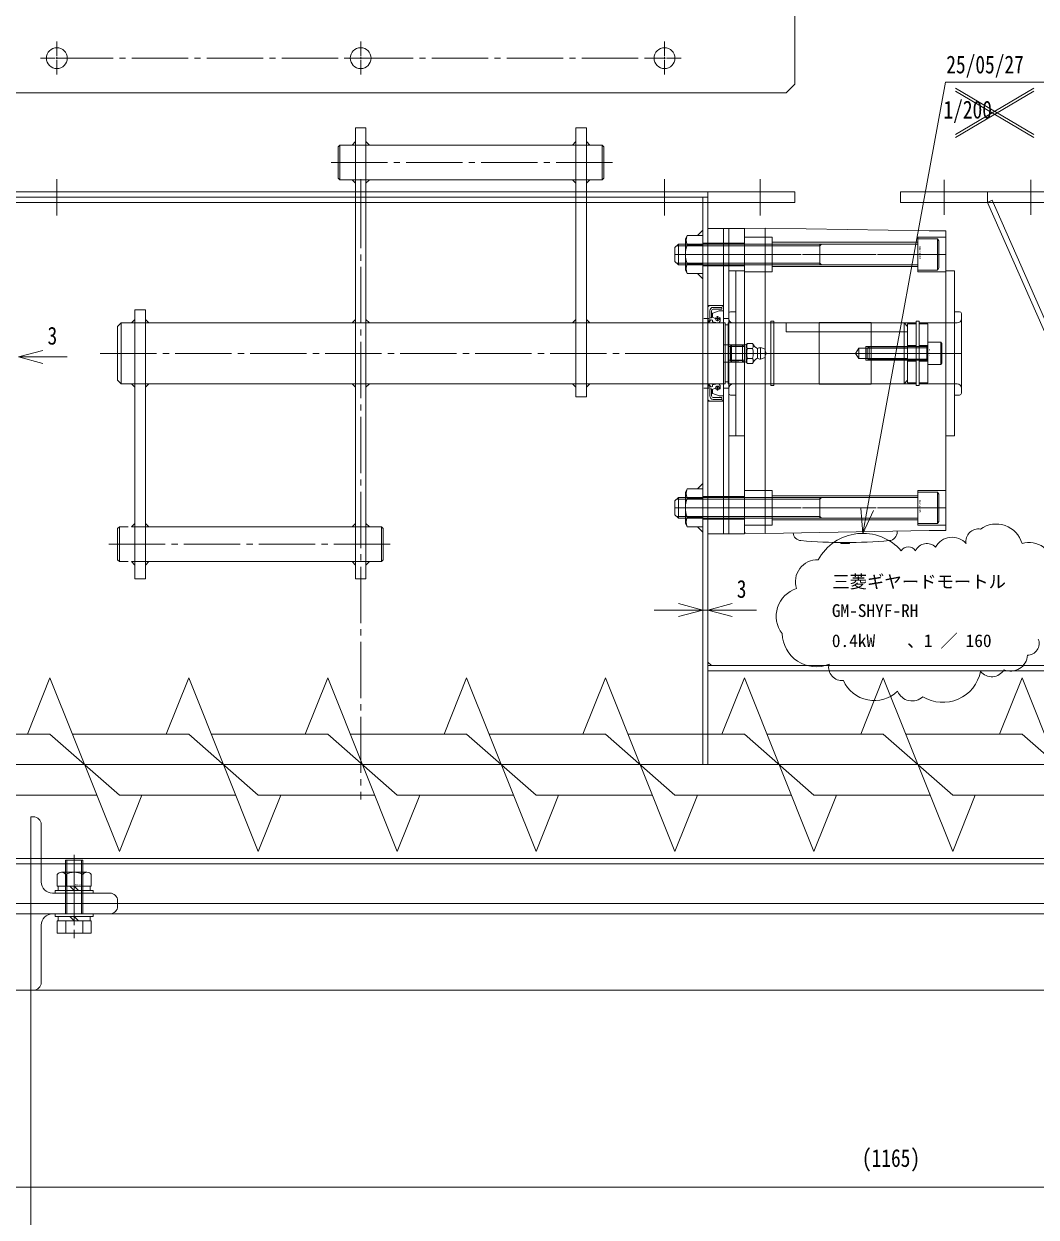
# Model space of a CAD drawing. Units: millimetres at full size. Extents: x -19442 to 19442, y -5866 to 5866.
# Drawn here: x 5936 to 6519, y 4579 to 5267 of the extents above; entities that cross this region are included whole.
import ezdxf
from ezdxf.enums import TextEntityAlignment as Align

# ---------------------------------------------------------------- set-up
doc = ezdxf.new("R2010")
doc.units = ezdxf.units.MM
doc.header["$LTSCALE"] = 3.6
doc.linetypes.add('CHAIN2', pattern=[12, 9, -1, 1, -1])
for name, color, linetype, lineweight in [('0-3_04_HIDDEN', 7, 'Continuous', 9), ('0-4_05_CENTER', 2, 'CHAIN2', 9), ('0-5_08_DIM', 3, 'Continuous', 9), ('0-6_0', 2, 'Continuous', 9), ('0-7_10_DRAFT', 1, 'Continuous', 9), ('0-8_03_かくれ線', 5, 'Continuous', 9), ('0-9_04_中心線', 4, 'CHAIN2', 9), ('1-0_07_寸法線', 3, 'Continuous', 9)]:
    doc.layers.add(name, color=color, linetype=linetype, lineweight=lineweight)
doc.layers.add('0-A_07_TEXT', color=2, linetype='Continuous')
doc.styles.add('ＭＳ ゴシック', font='')
doc.styles.add('ＭＳ Ｐゴシック', font='')
doc.styles.get('ＭＳ ゴシック').set_extended_font_data('MS Gothic')
doc.styles.get('ＭＳ Ｐゴシック').set_extended_font_data('MS PGothic')

# ---------------------------------------------------------------- blocks, each defined once
blk = doc.blocks.new('A$C1A3C2C0C_1_1_1')
at = {"layer": '0-6_0', "color": 134, "linetype": 'CHAIN2'}
blk.add_line((0, -34), (0, 14), dxfattribs=at)
at = {"layer": '0-6_0', "color": 134}
for p, q in [((-9.815, 11), (9.815, 11)), ((-9.815, 4), (-9.815, 11)), ((-4.908, 4), (-4.908, 11)), ((4.907, 4), (4.907, 11)), ((9.815, 4), (9.815, 11)), ((-11, 1.5), (11, 1.5)), ((-11, 1.5), (-11, 0)), ((-11, 0), (11, 0)), ((9.815, 4), (-9.815, 4)), ((-9.25, 4), (-9.25, 1.5)), ((-5, -31), (-5, 0)), ((-4.188, -31), (-4.188, 0)), ((0, 1.5), (-2.5, 4)), ((0, 4), (2.5, 1.5)), ((4.188, -31), (4.188, 0)), ((5, -31), (5, 0)), ((9.25, 1.5), (9.25, 4)), ((11, 0), (11, 1.5)), ((-5, -31), (5, -31))]:
    blk.add_line(p, q, dxfattribs=at)
at = {"layer": '0-7_10_DRAFT', "style": 'ＭＳ ゴシック', "width": 1.8}
blk.add_text('BT-M10x35L,SW,PW', height=0.2199, dxfattribs=at).set_placement((5.1, 10.658), align=Align.BOTTOM_LEFT)
blk = doc.blocks.new('M10Nza_1_1_1')
at = {"layer": '0-6_0', "color": 134}
for p, q in [((-9.8, 4), (-9.8, 10.687)), ((-7.35, 12), (7.35, 12)), ((-4.9, 4), (-4.9, 10.687)), ((4.9, 10.687), (4.9, 4)), ((9.8, 10.687), (9.8, 4)), ((-9.8, 4), (9.8, 4)), ((-9.2, 1.5), (-9.2, 4)), ((0, 1.5), (-2.5, 4)), ((0, 4), (2.5, 1.5)), ((9.2, 4), (9.2, 1.5))]:
    blk.add_line(p, q, dxfattribs=at)
at = {"layer": '0-6_0', "color": 134, "linetype": 'CHAIN2'}
blk.add_line((0, 12), (0, 0), dxfattribs=at)
at = {"layer": '0-6_0', "color": 134}
blk.add_lwpolyline([(-11, 1.5), (11, 1.5), (11, 0), (-11, 0)], close=True, dxfattribs=at)
for centre, radius, start, end in [((-7.35, 9.058), 2.942, 33.626, 146.374), ((0, 2.2), 9.8, 60, 120), ((7.35, 9.058), 2.942, 33.626, 146.374)]:
    blk.add_arc(centre, radius, start, end, dxfattribs=at)
at = {"layer": '0-7_10_DRAFT', "style": 'ＭＳ ゴシック', "width": 1.8}
blk.add_text('M10', height=0.9164, dxfattribs=at).set_placement((0.256, 4.117), align=Align.BOTTOM_LEFT)
blk = doc.blocks.new('KK015066_54_5_1')
at = {"layer": '0-6_0', "color": 134}
for p, q in [((1.5, 50), (0, 50)), ((0, 0), (0, 50)), ((6, 12.5), (6, 45.5)), ((0, 0), (50, 0)), ((45.5, 6), (12.5, 6)), ((50, 1.5), (50, 0))]:
    blk.add_line(p, q, dxfattribs=at)
for centre, radius, start, end in [((1.5, 45.5), 4.5, 0, 90), ((12.5, 12.5), 6.5, 180, 270), ((45.5, 1.5), 4.5, 0, 90)]:
    blk.add_arc(centre, radius, start, end, dxfattribs=at)
blk = doc.blocks.new('A$C524B3920_1')
at = {"layer": '0-4_05_CENTER'}
blk.add_line((-600, -12.404), (-600, 6.43), dxfattribs=at)
at = {"layer": '0-6_0', "color": 134}
for p, q in [((-675, -6), (325, -6)), ((-625, -240), (-625, -50))]:
    blk.add_line(p, q, dxfattribs=at)
blk.add_lwpolyline([(-675, 0), (325, 0), (325, -45), (320, -50), (-670, -50), (-675, -45)], close=True, dxfattribs=at)
at = {"layer": '0-3_04_HIDDEN', "rotation": 270}
blk.add_blockref('KK015066_54_5_1', (-625, 0), dxfattribs=at)
blk = doc.blocks.new('A$C741D14CE_1')
at = {"layer": '0-6_0', "rotation": 180}
blk.add_blockref('A$C1A3C2C0C_1_1_1', (-600, -6), dxfattribs=at)
at = {"layer": '0-6_0'}
for name, p in [('M10Nza_1_1_1', (-600, 6)), ('A$C524B3920_1', (0, 0))]:
    blk.add_blockref(name, p, dxfattribs=at)
blk = doc.blocks.new('A$C5B70685D_1')
at = {"layer": '0-6_0', "color": 134}
for p, q in [((1.5, 50), (0, 50)), ((0, 0), (0, 50)), ((6, 12.5), (6, 45.5)), ((0, 0), (50, 0)), ((45.5, 6), (12.5, 6)), ((50, 1.5), (50, 0))]:
    blk.add_line(p, q, dxfattribs=at)
for centre, radius, start, end in [((1.5, 45.5), 4.5, 0, 90), ((12.5, 12.5), 6.5, 180, 270), ((45.5, 1.5), 4.5, 0, 90)]:
    blk.add_arc(centre, radius, start, end, dxfattribs=at)
blk = doc.blocks.new('GM-SHYF-RH 0.4kW、1／160、＊＊V、60Hzc_1')
at = {"layer": '0-6_0'}
for p, q in [((0, -15.771), (0, 72.01)), ((12, 72.22), (106.5, 70.57)), ((106.5, 70.57), (116, 70.57)), ((116, 70.57), (116, -15.771)), ((121, 47.5), (116, 47.5)), ((121, 47.5), (121, -47.5)), ((124, 24), (121, 24)), ((125, -23), (125, 23)), ((12, -15.771), (12, -103.763)), ((116, -15.771), (116, -102.113)), ((124, -24), (121, -24)), ((121, -47.5), (116, -47.5)), ((12, -103.762), (106.5, -102.113)), ((88, -102.939), (88, -102.436)), ((106.5, -102.113), (116, -102.113)), ((0.5, -103.562), (12, -103.763)), ((55.5, -109.5), (55.5, -108.989)), ((55.5, -109.5), (60.5, -109.5)), ((60.5, -109.5), (60.5, -108.989))]:
    blk.add_line(p, q, dxfattribs=at)
for points in [[(0, 72.01), (12, 72.22), (12, -15.771)], [(0, -15.771), (0, -103.053), (0.5, -103.562)]]:
    blk.add_lwpolyline(points, dxfattribs=at)
for centre, radius, start, end in [((124, 23), 1, 0, 90), ((124, -23), 1, 270, 0), ((83, -102.939), 5, 274.86141, 0), ((33, -102.939), 5, 186.2447, 265.13859), ((58, 191), 300, 265.13859, 270), ((58, 191), 300, 270, 274.86141)]:
    blk.add_arc(centre, radius, start, end, dxfattribs=at)
at = {"layer": '0-8_03_かくれ線'}
for p, q in [((16, 64), (100, 64)), ((16, 50), (100, 50)), ((-5, -47.5), (-5, 47.5)), ((-5, 47.5), (0, 47.5)), ((-9, -23), (-9, 23)), ((-8, 24), (-5, 24)), ((15.25, 17.5), (-6.5, 17.5)), ((17, 18.5), (15.25, 18.5)), ((15.25, 18.5), (15.25, -18.5)), ((17, 18.5), (17, -18.5)), ((17, 17.5), (43, 17.5)), ((43, 17.7), (73, 17.7)), ((73, 17.7), (73, -17.7)), ((73, 17.5), (99, 17.5)), ((99, 18.5), (100.75, 18.5)), ((99, 18.5), (99, -18.5)), ((100.75, 18.5), (100.75, -18.5)), ((100.75, 17.5), (122.5, 17.5)), ((15.25, -17.5), (-6.5, -17.5)), ((17, -18.5), (15.25, -18.5)), ((17, -17.5), (43, -17.5)), ((73, -17.5), (99, -17.5)), ((99, -18.5), (100.75, -18.5)), ((100.75, -17.5), (122.5, -17.5)), ((-8, -24), (-5, -24)), ((-5, -47.5), (0, -47.5)), ((16, -82), (100, -82)), ((16, -96), (100, -96))]:
    blk.add_line(p, q, dxfattribs=at)
for points in [[(0, 67), (16, 67), (16, 47), (0, 47)], [(116, 67), (100, 67), (100, 47), (116, 47)], [(43, 17.7), (43, -17.7), (73, -17.7)], [(0, -79), (16, -79), (16, -99), (0, -99)], [(116, -79), (100, -79), (100, -99), (116, -99)]]:
    blk.add_lwpolyline(points, dxfattribs=at)
for centre, radius, start, end in [((-8, 23), 1, 90, 180), ((-6.5, 20), 2.5, 180, 270), ((122.5, 20), 2.5, 270, 0), ((-6.5, -20), 2.5, 90, 180), ((122.5, -20), 2.5, 0, 90), ((-8, -23), 1, 180, 270)]:
    blk.add_arc(centre, radius, start, end, dxfattribs=at)
at = {"layer": '0-9_04_中心線'}
for p, q in [((-2.543, 57), (118.757, 57)), ((125, 0), (-9, 0)), ((-2.543, -89), (118.757, -89))]:
    blk.add_line(p, q, dxfattribs=at)
blk = doc.blocks.new('U1006')
at = {"layer": '0-9_04_中心線'}
for p, q in [((0, 1.2), (0, 9.5)), ((-9.5, 0), (-1.2, 0)), ((1.2, 0), (9.5, 0)), ((0, -9.5), (0, -1.2))]:
    blk.add_line(p, q, dxfattribs=at)
at = {"layer": '0-9_04_中心線', "linetype": 'Continuous'}
for p, q in [((-0.6, 0), (0.6, 0)), ((0, -0.6), (0, 0.6))]:
    blk.add_line(p, q, dxfattribs=at)
blk = doc.blocks.new('U1007')
at = {"layer": '0-9_04_中心線'}
for p, q in [((0, 1.2), (0, 9.5)), ((-9.5, 0), (-1.2, 0)), ((1.2, 0), (9.5, 0)), ((0, -9.5), (0, -1.2))]:
    blk.add_line(p, q, dxfattribs=at)
at = {"layer": '0-9_04_中心線', "linetype": 'Continuous'}
for p, q in [((-0.6, 0), (0.6, 0)), ((0, -0.6), (0, 0.6))]:
    blk.add_line(p, q, dxfattribs=at)
blk = doc.blocks.new('U1008')
at = {"layer": '0-9_04_中心線'}
for p, q in [((0, 1.2), (0, 9.5)), ((-9.5, 0), (-1.2, 0)), ((1.2, 0), (9.5, 0)), ((0, -9.5), (0, -1.2))]:
    blk.add_line(p, q, dxfattribs=at)
at = {"layer": '0-9_04_中心線', "linetype": 'Continuous'}
for p, q in [((-0.6, 0), (0.6, 0)), ((0, -0.6), (0, 0.6))]:
    blk.add_line(p, q, dxfattribs=at)
blk = doc.blocks.new('_Open30')
at = {"layer": '0-5_08_DIM', "color": 4}
blk.add_line((0, 0), (-1, 0), dxfattribs=at)
blk.add_lwpolyline([(-1, 0.26795), (0, 0), (-1, -0.26795)], dxfattribs=at)

msp = doc.modelspace()

# ---------------------------------------------------------------- linework, layer by layer
at = {"layer": '0-6_0', "color": 134}
for p, q in [((6472.279, 5229.998), (6517.53, 5203.158)), ((6517.53, 5229.998), (6472.279, 5203.158)), ((6472.279, 5228.243), (6517.53, 5201.403)), ((6517.53, 5228.243), (6472.279, 5201.403)), ((6329.74, 4840.1), (6329.74, 5164.1)), ((6633.592, 4840.096), (6490.742, 5164.096)), ((6352.484, 5082.872), (6351.732, 5082.12)), ((6351.732, 5082.098), (6351.732, 5072.098)), ((6355.484, 5082.872), (6352.484, 5082.872)), ((6351.732, 5079.598), (6351.732, 5079.598)), ((6351.732, 5077.098), (6351.732, 5077.098)), ((6355.484, 5079.985), (6352.484, 5079.985)), ((6358.232, 5079.898), (6358.232, 5074.298)), ((6360.032, 5080.398), (6360.032, 5073.798)), ((6362.732, 5079.498), (6360.032, 5080.398)), ((6362.732, 5074.698), (6360.032, 5073.798)), ((6362.732, 5079.498), (6362.732, 5074.698)), ((6351.732, 5072.077), (6352.484, 5071.325)), ((6355.484, 5074.212), (6352.484, 5074.212)), ((6355.484, 5071.325), (6352.484, 5071.325)), ((6329.74, 4897.25), (7020.74, 4897.25)), ((5929.74, 4840.1), (6329.74, 4840.1)), ((5873.74, 4782.95), (5939.74, 4782.95)), ((5945.74, 4782.95), (6883.74, 4782.95))]:
    msp.add_line(p, q, dxfattribs=at)
for points in [[(5884.74, 5227.212), (6374.74, 5227.212), (6379.74, 5232.212), (6379.74, 5722.212), (6374.74, 5727.212), (5884.74, 5727.212), (5879.74, 5722.212), (5879.74, 5232.212)], [(5879.74, 5164.1), (6379.74, 5164.1), (6379.74, 5170.1), (5879.74, 5170.1)], [(6440.742, 5164.1), (6940.742, 5164.1), (6940.742, 5170.1), (6440.742, 5170.1)], [(6338.74, 4973.1), (6338.74, 5149.1), (6329.74, 5149.1), (6329.74, 4973.1)], [(6341.74, 4973.1), (6341.74, 5149.1), (6338.74, 5149.1), (6338.74, 4973.1)], [(6350.74, 4973.098), (6350.74, 5149.098), (6341.74, 5149.098), (6341.74, 4973.098)]]:
    msp.add_lwpolyline(points, close=True, dxfattribs=at)
msp.add_lwpolyline([(5929.74, 4897.25), (5929.74, 4840.1), (6329.74, 4840.1), (6329.74, 4897.25)], dxfattribs=at)
at = {"layer": '0-6_0', "color": 3}
msp.add_lwpolyline([(6329.74, 4897.25), (6331.74, 4897.25), (6329.74, 4899.25)], close=True, dxfattribs=at)
at = {"layer": '0-6_0', "color": 134}
for centre in [(5954.74, 5247.212), (6129.74, 5247.212), (6304.74, 5247.212)]:
    msp.add_circle(centre, 6, dxfattribs=at)
for centre, radius, start, end in [((6355.285, 5081.429), 3.151, 152.73922, 207.26079), ((6352.683, 5081.429), 3.151, 332.73921, 27.2608), ((6361.006, 5085.218), 6, 203.02194, 242.45741), ((6364.214, 5077.098), 12.08, 166.174, 193.82599), ((6343.754, 5077.098), 12.08, 346.174, 13.82601), ((6360.032, 5076.908), 3.49, 90.00001, 121.04823), ((6361.557, 5077.098), 1.575, 318.24779, 41.7522), ((6355.285, 5072.768), 3.151, 152.73922, 207.26079), ((6361.006, 5068.978), 6, 117.5426, 156.97805), ((6352.683, 5072.768), 3.151, 332.73921, 27.2608), ((6360.032, 5077.288), 3.49, 238.95177, 270)]:
    msp.add_arc(centre, radius, start, end, dxfattribs=at)
at = {"layer": '0-6_0', "color": 7}
for centre, radius, start, end in [((6495.824, 4963.318), 15.445, 15.83203, 125.83203), ((6418.975, 4944.045), 29.35, 41.19961, 151.19961), ((6485.534, 4968.775), 7.174, 79.98227, 189.98227), ((6445.215, 4960.467), 5.074, 35, 145), ((6455.814, 4960.414), 7.092, 45.29854, 155.29854), ((6470.363, 4960.308), 10.857, 41.70567, 151.70567), ((6514.79, 4954.596), 13.572, 357.61189, 107.61189), ((6392.838, 4945.511), 12.681, 88.11295, 198.11295), ((6385.719, 4925.676), 16.64, 107.24499, 217.24499), ((6392.162, 4916.237), 19.701, 181.83785, 291.83785), ((6513.646, 4909.999), 6.858, 271.29343, 21.29343), ((6504.138, 4903.718), 9.681, 246.59154, 356.59154), ((6406.92, 4896.187), 7.635, 166.6512, 276.6512), ((6465.065, 4898.168), 22.153, 238.61628, 348.61628), ((6493.173, 4899.045), 8.27, 219.39601, 329.39601), ((6425.574, 4896.402), 19.406, 203.69693, 313.69693), ((6447.345, 4885.907), 9.082, 202.91255, 312.91255)]:
    msp.add_arc(centre, radius, start, end, dxfattribs=at)
at = {"layer": '0-8_03_かくれ線'}
for p, q in [((6132.739, 5197.1), (6126.739, 5197.1)), ((6253.74, 5197.1), (6132.739, 5197.099)), ((6259.74, 5197.1), (6253.74, 5197.1)), ((6132.739, 5177.1), (6126.739, 5177.1)), ((6253.74, 5177.1), (6132.739, 5177.099)), ((6259.74, 5177.1), (6253.74, 5177.1)), ((6329.74, 5167.1), (5929.74, 5167.1)), ((6326.74, 4840.1), (6326.74, 5167.1)), ((6329.74, 5170.1), (6329.74, 5164.1)), ((6329.74, 5167.1), (6329.74, 5164.1)), ((6490.742, 5170.1), (6490.742, 5164.1)), ((6317.877, 5145.069), (6316.74, 5143.1)), ((6326.74, 5145.069), (6317.877, 5145.069)), ((6326.74, 5145.069), (6326.74, 5123.13)), ((6312.74, 5140.1), (6310.74, 5138.1)), ((6310.74, 5130.1), (6310.74, 5138.1)), ((6316.74, 5139.1), (6311.74, 5139.1)), ((6312.74, 5128.1), (6312.74, 5140.1)), ((6316.74, 5140.1), (6312.74, 5140.1)), ((6316.74, 5143.1), (6316.74, 5125.1)), ((6450.74, 5140.1), (6316.74, 5140.1)), ((6394.158, 5139.1), (6316.74, 5139.1)), ((6326.74, 5139.584), (6317.877, 5139.584)), ((6326.74, 5140.6), (6329.74, 5140.6)), ((6329.74, 5140.6), (6338.74, 5140.6)), ((6338.74, 5140.6), (6341.74, 5140.6)), ((6341.74, 5140.598), (6350.74, 5140.598)), ((6394.158, 5128.1), (6394.158, 5140.1)), ((6394.158, 5139.1), (6395.158, 5140.1)), ((6450.74, 5125.1), (6450.74, 5143.1)), ((6450.74, 5143.1), (6462.04, 5143.1)), ((6462.04, 5143.1), (6462.74, 5141.887)), ((6462.04, 5125.1), (6462.04, 5143.1)), ((6462.74, 5126.312), (6462.74, 5141.887)), ((6312.74, 5128.1), (6310.74, 5130.1)), ((6316.74, 5129.1), (6311.74, 5129.1)), ((6316.74, 5128.1), (6312.74, 5128.1)), ((6394.158, 5129.1), (6316.74, 5129.1)), ((6450.74, 5128.1), (6316.74, 5128.1)), ((6317.877, 5123.13), (6316.74, 5125.1)), ((6326.74, 5128.615), (6317.877, 5128.615)), ((6326.74, 5123.13), (6317.877, 5123.13)), ((6326.74, 5127.6), (6329.74, 5127.6)), ((6329.74, 5127.6), (6338.74, 5127.6)), ((6338.74, 5127.6), (6341.74, 5127.6)), ((6341.74, 5127.598), (6350.74, 5127.598)), ((6341.74, 5124.598), (6350.74, 5124.598)), ((6394.158, 5129.1), (6395.158, 5128.1)), ((6450.74, 5125.1), (6462.04, 5125.1)), ((6462.04, 5125.1), (6462.74, 5126.312)), ((6329.74, 5104.601), (6338.74, 5104.601)), ((6329.74, 5104.038), (6329.74, 5097.2)), ((6330.718, 5104.589), (6329.795, 5104.127)), ((6330.718, 5104.589), (6329.795, 5104.127)), ((6337.708, 5104.6), (6330.763, 5104.6)), ((6337.708, 5104.6), (6330.763, 5104.6)), ((6337.79, 5102.6), (6332.846, 5102.6)), ((6327.44, 5097.1), (6329.74, 5097.1)), ((6329.84, 5097.1), (6330.292, 5097.1)), ((6331.507, 5096.516), (6332.198, 5096.235)), ((6332.412, 5097.843), (6332.412, 5100.195)), ((6334.14, 5097.1), (6332.476, 5097.75)), ((6332.479, 5100.289), (6336.224, 5101.594)), ((6336.64, 5097.619), (6336.209, 5097.619)), ((6336.256, 5101.6), (6338.64, 5101.6)), ((6336.74, 5095.644), (6336.74, 5097.519)), ((6338.74, 5097.101), (6341.74, 5097.101)), ((5991.74, 5094.6), (5991.74, 5059.6)), ((6005.74, 5094.6), (5999.74, 5094.6)), ((5999.74, 5094.6), (6005.74, 5094.6)), ((6126.739, 5094.599), (6005.74, 5094.6)), ((6126.738, 5094.6), (6132.738, 5094.6)), ((6253.74, 5094.6), (6132.739, 5094.6)), ((6253.74, 5094.6), (6259.74, 5094.6)), ((6259.74, 5094.6), (6253.74, 5094.6)), ((6339.738, 5094.6), (6259.74, 5094.6)), ((6338.74, 5094.6), (6329.74, 5094.6)), ((6339.738, 5094.6), (6339.738, 5059.6)), ((6341.488, 5093.6), (6339.738, 5093.6)), ((6341.488, 5094.6), (6341.488, 5059.6)), ((6374.738, 5089.6), (6374.738, 5094.6)), ((6374.738, 5089.6), (6444.738, 5089.6)), ((6442.738, 5059.6), (6442.738, 5094.6)), ((6338.74, 5082.1), (6341.74, 5082.1)), ((6341.74, 5082.098), (6350.74, 5082.098)), ((6343.232, 5081.854), (6342.732, 5081.322)), ((6349.732, 5081.476), (6342.732, 5081.257)), ((6342.732, 5081.322), (6342.732, 5072.859)), ((6351.732, 5082.12), (6343.232, 5081.854)), ((6343.232, 5081.854), (6343.232, 5072.359)), ((6349.732, 5081.476), (6350.332, 5082.076)), ((6349.732, 5072.198), (6349.732, 5081.998)), ((6444.738, 5081.6), (6449.738, 5081.6)), ((6451.49, 5081.6), (6456.49, 5081.6)), ((6456.49, 5070.6), (6456.49, 5083.6)), ((6456.49, 5083.6), (6463.99, 5083.6)), ((6463.99, 5070.6), (6463.99, 5083.6)), ((6463.99, 5083.6), (6464.49, 5082.734)), ((6464.49, 5071.466), (6464.49, 5082.734)), ((6341.74, 5081.098), (6350.74, 5081.098)), ((6414.736, 5077.1), (6416.738, 5080.1)), ((6416.738, 5074.1), (6414.736, 5077.1)), ((6416.738, 5080.1), (6444.738, 5080.1)), ((6420.738, 5081.1), (6444.738, 5081.1)), ((6420.738, 5081.1), (6420.738, 5073.1)), ((6421.49, 5074.3), (6421.49, 5079.9)), ((6455.74, 5080.35), (6421.94, 5080.35)), ((6422.69, 5073.1), (6422.69, 5081.1)), ((6455.74, 5073.1), (6455.74, 5081.1)), ((6455.74, 5080.35), (6456.49, 5081.1)), ((6338.74, 5072.1), (6341.74, 5072.1)), ((6341.74, 5073.098), (6350.74, 5073.098)), ((6341.74, 5072.098), (6350.74, 5072.098)), ((6342.732, 5072.94), (6349.732, 5072.721)), ((6342.732, 5072.859), (6343.248, 5072.342)), ((6343.248, 5072.342), (6351.732, 5072.077)), ((6349.732, 5072.721), (6350.332, 5072.121)), ((6420.738, 5073.1), (6444.738, 5073.1)), ((6455.74, 5073.85), (6421.94, 5073.85)), ((6444.738, 5072.6), (6449.738, 5072.6)), ((6451.49, 5072.6), (6456.49, 5072.6)), ((6455.74, 5073.85), (6456.49, 5073.1)), ((6456.49, 5070.6), (6463.99, 5070.6)), ((6463.99, 5070.6), (6464.49, 5071.466)), ((6005.74, 5059.6), (5999.74, 5059.6)), ((6005.74, 5059.6), (6126.739, 5059.599)), ((6126.738, 5059.6), (6132.738, 5059.6)), ((6132.739, 5059.6), (6253.74, 5059.6)), ((6253.74, 5059.6), (6259.74, 5059.6)), ((6259.74, 5059.6), (6253.74, 5059.6)), ((6259.74, 5059.6), (6339.738, 5059.6)), ((6327.44, 5057.1), (6329.74, 5057.1)), ((6338.74, 5059.6), (6329.74, 5059.6)), ((6329.74, 5050.161), (6329.74, 5057)), ((6329.84, 5057.1), (6330.292, 5057.1)), ((6331.507, 5057.684), (6332.198, 5057.965)), ((6332.412, 5056.357), (6332.412, 5054.005)), ((6334.14, 5057.1), (6332.476, 5056.45)), ((6332.479, 5053.91), (6336.224, 5052.605)), ((6336.64, 5056.58), (6336.209, 5056.58)), ((6336.74, 5058.555), (6336.74, 5056.68)), ((6338.74, 5057.101), (6341.74, 5057.101)), ((6341.488, 5060.6), (6339.738, 5060.6)), ((6329.74, 5049.601), (6338.74, 5049.601)), ((6330.718, 5049.61), (6329.795, 5050.072)), ((6330.718, 5049.61), (6329.795, 5050.072)), ((6337.708, 5049.6), (6330.763, 5049.6)), ((6337.708, 5049.6), (6330.763, 5049.6)), ((6337.79, 5051.6), (6332.846, 5051.6)), ((6336.256, 5052.6), (6338.64, 5052.6)), ((6341.74, 5029.598), (6350.74, 5029.598)), ((6317.877, 4999.069), (6316.74, 4997.1)), ((6326.74, 4999.069), (6317.877, 4999.069)), ((6326.74, 4999.069), (6326.74, 4977.13)), ((6312.74, 4994.1), (6310.74, 4992.1)), ((6310.74, 4984.1), (6310.74, 4992.1)), ((6316.74, 4993.1), (6311.74, 4993.1)), ((6312.74, 4982.1), (6312.74, 4994.1)), ((6316.74, 4994.1), (6312.74, 4994.1)), ((6316.74, 4997.1), (6316.74, 4979.1)), ((6450.74, 4994.1), (6316.74, 4994.1)), ((6394.158, 4993.1), (6316.74, 4993.1)), ((6326.74, 4993.584), (6317.877, 4993.584)), ((6326.74, 4994.6), (6329.74, 4994.6)), ((6329.74, 4994.6), (6338.74, 4994.6)), ((6338.74, 4994.6), (6341.74, 4994.6)), ((6341.74, 4994.598), (6350.74, 4994.598)), ((6394.158, 4982.1), (6394.158, 4994.1)), ((6394.158, 4993.1), (6395.158, 4994.1)), ((6450.74, 4979.1), (6450.74, 4997.1)), ((6450.74, 4997.1), (6462.04, 4997.1)), ((6462.04, 4997.1), (6462.74, 4995.887)), ((6462.04, 4979.1), (6462.04, 4997.1)), ((6462.74, 4980.312), (6462.74, 4995.887)), ((6312.74, 4982.1), (6310.74, 4984.1)), ((6316.74, 4983.1), (6311.74, 4983.1)), ((6316.74, 4982.1), (6312.74, 4982.1)), ((6394.158, 4983.1), (6316.74, 4983.1)), ((6450.74, 4982.1), (6316.74, 4982.1)), ((6317.877, 4977.13), (6316.74, 4979.1)), ((6326.74, 4982.615), (6317.877, 4982.615)), ((6326.74, 4981.6), (6329.74, 4981.6)), ((6329.74, 4981.6), (6338.74, 4981.6)), ((6338.74, 4981.6), (6341.74, 4981.6)), ((6341.74, 4981.598), (6350.74, 4981.598)), ((6394.158, 4983.1), (6395.158, 4982.1)), ((6450.74, 4979.1), (6462.04, 4979.1)), ((6462.04, 4979.1), (6462.74, 4980.312)), ((5999.74, 4977.1), (6005.74, 4977.1)), ((6001.74, 4977.1), (6137.74, 4977.1)), ((6126.738, 4977.1), (6132.738, 4977.1)), ((6326.74, 4977.13), (6317.877, 4977.13)), ((5999.74, 4957.1), (6005.74, 4957.1)), ((6001.74, 4957.1), (6137.74, 4957.1)), ((6126.738, 4957.1), (6132.738, 4957.1)), ((6141.738, 4957.1), (6136.738, 4957.1)), ((6329.74, 4894.25), (7025.74, 4894.25)), ((5950.742, 4857.6), (5806.78, 4857.6)), ((5950.742, 4857.6), (5990.742, 4822.6)), ((6030.742, 4857.6), (5963.742, 4857.6)), ((6030.742, 4857.6), (6070.742, 4822.6)), ((6110.742, 4857.6), (6043.742, 4857.6)), ((6110.742, 4857.6), (6150.742, 4822.6)), ((6190.742, 4857.6), (6123.742, 4857.6)), ((6190.742, 4857.6), (6230.742, 4822.6)), ((6270.742, 4857.6), (6203.742, 4857.6)), ((6270.742, 4857.6), (6310.742, 4822.6)), ((6350.742, 4857.6), (6283.742, 4857.6)), ((6350.742, 4857.6), (6390.742, 4822.6)), ((6430.742, 4857.6), (6363.742, 4857.6)), ((6430.742, 4857.6), (6470.742, 4822.6)), ((6510.742, 4857.6), (6443.742, 4857.6)), ((6510.742, 4857.6), (6550.742, 4822.6)), ((5910.742, 4822.6), (5977.742, 4822.6)), ((5990.742, 4822.6), (6057.742, 4822.6)), ((6070.742, 4822.6), (6137.742, 4822.6)), ((6150.742, 4822.6), (6217.742, 4822.6)), ((6230.742, 4822.6), (6297.742, 4822.6)), ((6310.742, 4822.6), (6377.742, 4822.6)), ((6390.742, 4822.6), (6457.742, 4822.6)), ((6470.742, 4822.6), (6537.742, 4822.6)), ((5864.74, 4785.95), (7025.74, 4785.95)), ((5939.74, 4782.95), (5945.74, 4782.95))]:
    msp.add_line(p, q, dxfattribs=at)
for points in [[(6132.738, 4947.1), (6132.74, 5207.1), (6126.74, 5207.1), (6126.738, 4947.1)], [(6253.74, 5207.1), (6253.74, 5052.1), (6259.74, 5052.1), (6259.74, 5207.1)], [(6126.739, 5197.1), (6124.739, 5197.1), (6126.739, 5199.1)], [(6126.739, 5197.1), (6124.739, 5197.1), (6126.739, 5199.1)], [(6132.739, 5197.1), (6134.739, 5197.1), (6132.739, 5199.1)], [(6253.74, 5197.1), (6251.74, 5197.1), (6253.74, 5199.1)], [(6259.74, 5197.1), (6261.74, 5197.1), (6259.74, 5199.1)], [(6126.739, 5177.1), (6124.739, 5177.1), (6126.739, 5175.1)], [(6126.739, 5177.1), (6124.739, 5177.1), (6126.739, 5175.1)], [(6132.739, 5177.1), (6134.739, 5177.1), (6132.739, 5175.1)], [(6253.74, 5177.1), (6251.74, 5177.1), (6253.74, 5175.1)], [(6259.74, 5177.1), (6261.74, 5177.1), (6259.74, 5175.1)], [(6323.74, 5145.069), (6326.74, 5145.069), (6326.74, 5148.069)], [(6323.74, 5123.13), (6326.74, 5123.13), (6326.74, 5120.13)], [(6005.74, 4947.1), (6005.74, 5102.1), (5999.74, 5102.1), (5999.74, 4947.1)], [(5999.74, 5094.6), (5997.74, 5094.6), (5999.74, 5096.6)], [(6005.74, 5094.6), (6007.74, 5094.6), (6005.74, 5096.6)], [(6126.738, 5094.6), (6124.738, 5094.6), (6126.738, 5096.6)], [(6132.738, 5094.6), (6134.738, 5094.6), (6132.738, 5096.6)], [(6253.74, 5094.6), (6251.74, 5094.6), (6253.74, 5096.6)], [(6259.74, 5094.6), (6261.74, 5094.6), (6259.74, 5096.6)], [(6444.738, 5060.1), (6449.738, 5060.1), (6449.738, 5094.1), (6444.738, 5094.1)], [(6451.49, 5060.1), (6456.49, 5060.1), (6456.49, 5094.1), (6451.49, 5094.1)], [(5999.74, 5059.6), (5997.74, 5059.6), (5999.74, 5057.6)], [(6126.738, 5059.6), (6124.738, 5059.6), (6126.738, 5057.6)], [(6132.738, 5059.6), (6134.738, 5059.6), (6132.738, 5057.6)], [(6253.74, 5059.6), (6251.74, 5059.6), (6253.74, 5057.6)], [(6259.74, 5059.6), (6261.74, 5059.6), (6259.74, 5057.6)], [(6323.74, 4999.069), (6326.74, 4999.069), (6326.74, 5002.069)], [(5999.74, 4977.1), (5997.74, 4977.1), (5999.74, 4979.1)], [(6005.74, 4977.1), (6007.74, 4977.1), (6005.74, 4979.1)], [(6126.738, 4977.1), (6124.738, 4977.1), (6126.738, 4979.1)], [(6132.738, 4977.1), (6134.738, 4977.1), (6132.738, 4979.1)], [(6323.74, 4977.13), (6326.74, 4977.13), (6326.74, 4974.13)], [(5999.74, 4957.1), (5997.74, 4957.1), (5999.74, 4955.1)], [(6005.74, 4957.1), (6007.74, 4957.1), (6005.74, 4955.1)], [(6126.738, 4957.1), (6124.738, 4957.1), (6126.738, 4955.1)], [(6132.738, 4957.1), (6134.738, 4957.1), (6132.738, 4955.1)]]:
    msp.add_lwpolyline(points, close=True, dxfattribs=at)
for points in [[(6117.74, 5177.1), (6116.74, 5178.1), (6116.74, 5196.1), (6117.74, 5197.1)], [(6126.739, 5177.1), (6117.74, 5177.1), (6117.74, 5197.1), (6126.739, 5197.1)], [(6259.74, 5177.1), (6268.74, 5177.1), (6268.74, 5197.1), (6259.74, 5197.1)], [(6268.74, 5177.1), (6269.74, 5178.1), (6269.74, 5196.1), (6268.74, 5197.1)], [(6633.592, 4840.096), (6636.337, 4841.306), (6493.487, 5165.306), (6490.742, 5164.096)], [(6329.74, 5104.038), (6329.74, 5097.2), (6329.74, 5077.1)], [(6332.846, 5103.6), (6337.79, 5103.6), (6337.79, 5102.6)], [(6338.5, 5104.1), (6338.464, 5104.1), (6337.765, 5104.582)], [(6338.5, 5104.1), (6338.464, 5104.1), (6337.765, 5104.582)], [(6338.74, 5101.7), (6338.74, 5103.6), (6338.6, 5103.815), (6338.6, 5104)], [(6338.74, 5077.1), (6338.74, 5101.7), (6338.74, 5103.6), (6338.6, 5103.815), (6338.6, 5104)], [(6330.542, 5096.85), (6330.542, 5096.27), (6329.74, 5094.875), (6330.032, 5094.6), (6331.388, 5096.481)], [(6331.846, 5101.6), (6331.846, 5097.485), (6330.846, 5097.485), (6330.846, 5101.6)], [(6332.288, 5096.129), (6332.412, 5095.591), (6332.412, 5095.262)], [(6332.412, 5095.262), (6335.24, 5094.6), (6336.077, 5094.6), (6336.723, 5095.59)], [(5999.74, 5094.6), (5991.74, 5094.6), (5989.74, 5092.6), (5989.74, 5061.6), (5991.74, 5059.6), (5999.74, 5059.6)], [(6341.488, 5059.6), (6442.738, 5059.6), (6444.738, 5061.6), (6444.738, 5092.6), (6442.738, 5094.6), (6341.488, 5094.6)], [(6329.74, 5050.161), (6329.74, 5057), (6329.74, 5077.1)], [(6338.74, 5077.1), (6338.74, 5052.5), (6338.74, 5050.6), (6338.6, 5050.385), (6338.6, 5050.2)], [(6416.738, 5080.1), (6416.738, 5074.1), (6444.738, 5074.1)], [(6456.49, 5081.1), (6422.69, 5081.1), (6421.49, 5079.9)], [(6456.49, 5073.1), (6422.69, 5073.1), (6421.49, 5074.3)], [(5999.74, 5059.6), (6005.74, 5059.6), (6007.74, 5059.6), (6005.74, 5057.6), (6005.74, 5059.6)], [(6330.542, 5057.35), (6330.542, 5057.929), (6329.74, 5059.324), (6330.032, 5059.6), (6331.388, 5057.718)], [(6331.846, 5052.6), (6331.846, 5056.714), (6330.846, 5056.714), (6330.846, 5052.6)], [(6332.288, 5058.07), (6332.412, 5058.608), (6332.412, 5058.938)], [(6332.412, 5058.938), (6335.24, 5059.6), (6336.077, 5059.6), (6336.723, 5058.609)], [(6332.846, 5050.6), (6337.79, 5050.6), (6337.79, 5051.6)], [(6338.5, 5050.1), (6338.464, 5050.1), (6337.765, 5049.617)], [(6338.5, 5050.1), (6338.464, 5050.1), (6337.765, 5049.617)], [(6338.74, 5052.5), (6338.74, 5050.6), (6338.6, 5050.385), (6338.6, 5050.2)], [(5990.74, 4977.1), (5989.74, 4976.1), (5989.74, 4958.1), (5990.74, 4957.1)], [(5995.74, 4977.1), (5990.74, 4977.1), (5990.74, 4957.1), (5995.74, 4957.1)], [(6136.738, 4977.1), (6141.738, 4977.1), (6141.738, 4957.1)], [(6141.738, 4977.1), (6142.738, 4976.1), (6142.738, 4958.1), (6141.738, 4957.1)], [(5937.742, 4857.6), (5950.742, 4890.1), (5990.742, 4790.1), (6003.742, 4822.6)], [(6017.742, 4857.6), (6030.742, 4890.1), (6070.742, 4790.1), (6083.742, 4822.6)], [(6097.742, 4857.6), (6110.742, 4890.1), (6150.742, 4790.1), (6163.742, 4822.6)], [(6177.742, 4857.6), (6190.742, 4890.1), (6230.742, 4790.1), (6243.742, 4822.6)], [(6257.742, 4857.6), (6270.742, 4890.1), (6310.742, 4790.1), (6323.742, 4822.6)], [(6337.742, 4857.6), (6350.742, 4890.1), (6390.742, 4790.1), (6403.742, 4822.6)], [(6417.742, 4857.6), (6430.742, 4890.1), (6470.742, 4790.1), (6483.742, 4822.6)], [(6497.742, 4857.6), (6510.742, 4890.1), (6550.742, 4790.1), (6563.742, 4822.6)]]:
    msp.add_lwpolyline(points, dxfattribs=at)
for centre in [(6335.24, 5097.1), (6335.24, 5057.1)]:
    msp.add_circle(centre, 1.1, dxfattribs=at)
for centre, radius, start, end in [((6322.627, 5142.327), 5.485, 150.00001, 209.99999), ((6330.535, 5134.1), 13.796, 156.57346, 203.42654), ((6322.627, 5125.872), 5.485, 150.00001, 209.99999), ((6329.84, 5104.038), 0.1, 116.56505, 180), ((6329.84, 5104.038), 0.1, 116.56505, 180), ((6330.763, 5104.5), 0.1, 90, 116.56505), ((6330.763, 5104.5), 0.1, 90, 116.56505), ((6332.846, 5101.6), 2, 90, 180), ((6332.846, 5101.6), 1, 90, 180), ((6337.708, 5104.5), 0.1, 55.38044, 90), ((6337.708, 5104.5), 0.1, 55.38044, 90), ((6338.5, 5104), 0.1, 0, 90), ((6338.5, 5104), 0.1, 0, 90), ((6329.84, 5097.2), 0.1, 180, 270), ((6330.292, 5096.85), 0.25, 0, 90), ((6331.469, 5096.423), 0.1, 67.88461, 144.21845), ((6332.142, 5096.096), 0.15, 12.98752, 67.88461), ((6332.512, 5100.195), 0.1, 109.21481, 180), ((6332.512, 5097.843), 0.1, 180, 248.66025), ((6335.24, 5097.1), 1.1, 180, 28.18847), ((6336.256, 5101.5), 0.1, 90, 109.21481), ((6336.64, 5097.519), 0.1, 0, 90), ((6336.64, 5095.644), 0.1, 326.87019, 0), ((6338.64, 5101.7), 0.1, 270, 0), ((6329.84, 5057), 0.1, 90, 180), ((6330.292, 5057.35), 0.25, 270, 0), ((6331.469, 5057.776), 0.1, 215.78155, 292.11539), ((6332.142, 5058.104), 0.15, 292.11539, 347.01248), ((6332.512, 5056.357), 0.1, 111.33975, 180), ((6332.512, 5054.005), 0.1, 180, 250.78519), ((6335.24, 5057.1), 1.1, 331.81153, 180), ((6336.64, 5056.68), 0.1, 270, 0), ((6336.64, 5058.555), 0.1, 360, 33.12981), ((6329.84, 5050.161), 0.1, 180, 243.43495), ((6329.84, 5050.161), 0.1, 180, 243.43495), ((6330.763, 5049.7), 0.1, 243.43495, 270), ((6330.763, 5049.7), 0.1, 243.43495, 270), ((6332.846, 5052.6), 2, 180, 270), ((6332.846, 5052.6), 1, 180, 270), ((6336.256, 5052.7), 0.1, 250.78519, 270), ((6337.708, 5049.7), 0.1, 270, 304.61956), ((6337.708, 5049.7), 0.1, 270, 304.61956), ((6338.5, 5050.2), 0.1, 270, 0), ((6338.5, 5050.2), 0.1, 270, 0), ((6338.64, 5052.5), 0.1, 0, 90), ((6322.627, 4996.327), 5.485, 150.00001, 209.99999), ((6330.535, 4988.1), 13.796, 156.57346, 203.42654), ((6322.627, 4979.872), 5.485, 150.00001, 209.99999)]:
    msp.add_arc(centre, radius, start, end, dxfattribs=at)
at = {"layer": '0-9_04_中心線'}
for p, q in [((5954.74, 5247.212), (6304.74, 5247.212)), ((6274.74, 5187.1), (6111.74, 5187.1)), ((5954.74, 5177.567), (5954.74, 5156.446)), ((6129.74, 5177.567), (6129.74, 5157.446)), ((6304.74, 5177.567), (6304.74, 5156.446)), ((6359.74, 5177.567), (6359.74, 5156.446)), ((6465.742, 5177.067), (6465.742, 5156.946)), ((6515.742, 5177.067), (6515.742, 5156.946)), ((6129.74, 5170.1), (6129.74, 4819.947)), ((6462.74, 5134.1), (6310.74, 5134.1)), ((6314.44, 5134.1), (6343.44, 5134.1)), ((6316.74, 5134.1), (6326.74, 5134.1)), ((6320.74, 5134.1), (6347.74, 5134.1)), ((6329.74, 5134.1), (6350.74, 5134.1)), ((6332.74, 5134.098), (6359.74, 5134.098)), ((6333.865, 5097.1), (6336.615, 5097.1)), ((6335.24, 5098.475), (6335.24, 5095.725)), ((5979.74, 5077.1), (6454.738, 5077.1)), ((6314.44, 5077.1), (6343.44, 5077.1)), ((6320.74, 5077.1), (6347.74, 5077.1)), ((6327.49, 5077.1), (6340.99, 5077.1)), ((6329.74, 5077.1), (6350.74, 5077.1)), ((6332.74, 5077.098), (6359.74, 5077.098)), ((6464.49, 5077.1), (6421.49, 5077.1)), ((6442.238, 5077.1), (6452.238, 5077.1)), ((6448.99, 5077.1), (6458.99, 5077.1)), ((6333.865, 5057.1), (6336.615, 5057.1)), ((6335.24, 5055.725), (6335.24, 5058.475)), ((6462.74, 4988.1), (6310.74, 4988.1)), ((6314.44, 4988.1), (6343.44, 4988.1)), ((6316.74, 4988.1), (6326.74, 4988.1)), ((6320.74, 4988.1), (6347.74, 4988.1)), ((6329.74, 4988.1), (6350.74, 4988.1)), ((6332.74, 4988.098), (6359.74, 4988.098)), ((5984.74, 4967.1), (6147.738, 4967.1)), ((7026.325, 4840.1), (5545.742, 4840.1)), ((5855.702, 4840.1), (7039.461, 4840.1)), ((5964.74, 4753.203), (5964.74, 4772.988))]:
    msp.add_line(p, q, dxfattribs=at)
at = {"layer": '0-9_04_中心線', "linetype": 'Continuous'}
msp.add_line((6365.128, 5077.1), (6339.85, 5077.1), dxfattribs=at)
at = {"layer": '1-0_07_寸法線'}
for p, q in [((6421.499, 4987.166), (6466.622, 5233.353)), ((6466.622, 5233.353), (6588.258, 5233.353)), ((5946.74, 5075.083), (5960.74, 5075.083)), ((6326.74, 4932.539), (6326.74, 4927.162)), ((6312.74, 4929.162), (6298.74, 4929.162)), ((6329.74, 4929.162), (6326.74, 4929.162)), ((6329.74, 4927.539), (6329.74, 4927.162)), ((6343.74, 4929.162), (6357.74, 4929.162)), ((5878.74, 4596.583), (7015.74, 4596.583))]:
    msp.add_line(p, q, dxfattribs=at)

# ---------------------------------------------------------------- block references
at = {"layer": '0-6_0'}
for name, p in [('GM-SHYF-RH 0.4kW、1／160、＊＊V、60Hzc_1', (6350.74, 5077.1)), ('A$C5B70685D_1', (5939.74, 4760.1)), ('A$C741D14CE_1', (6564.74, 4760.1))]:
    msp.add_blockref(name, p, dxfattribs=at)
at = {"layer": '0-9_04_中心線'}
for name, p in [('U1008', (5954.74, 5247.212)), ('U1007', (6129.74, 5247.212)), ('U1006', (6304.74, 5247.212))]:
    msp.add_blockref(name, p, dxfattribs=at)
at = {"layer": '1-0_07_寸法線', "xscale": 14, "yscale": 14}
for p, rotation in [((5932.74, 5075.083), 180), ((6418.975, 4973.395), 259.61359), ((6329.74, 4929.162), 180)]:
    msp.add_blockref('_Open30', p, dxfattribs=dict(at, rotation=rotation))
msp.add_blockref('_Open30', (6326.74, 4929.162), dxfattribs=at)

# ---------------------------------------------------------------- texts
at = {"layer": '0-8_03_かくれ線', "style": 'ＭＳ ゴシック', "width": 0.8}
for s, height, p in [('M12×140CS', 1.1, (6451.04, 5138.646)), ('M8×35CS', 0.7331, (6456.766, 5079.502)), ('M12×140CS', 1.1, (6451.04, 4992.646))]:
    msp.add_text(s, height=height, rotation=270, dxfattribs=at).set_placement(p, align=Align.BOTTOM_LEFT)
at = {"layer": '0-A_07_TEXT'}
for s, style, p in [('三菱ギヤードモートル', 'ＭＳ Ｐゴシック', (6401.402, 4939.668)), ('GM-SHYF-RH', 'ＭＳ ゴシック', (6401.114, 4923.002)), ('／', 'ＭＳ Ｐゴシック', (6463.631, 4905.655)), ('0.4kW', 'ＭＳ ゴシック', (6401.114, 4905.655)), ('、', 'ＭＳ Ｐゴシック', (6444.447, 4905.655)), ('1', 'ＭＳ ゴシック', (6454.107, 4905.655)), ('160', 'ＭＳ ゴシック', (6478.171, 4905.655))]:
    msp.add_text(s, height=7.331, dxfattribs=dict(at, style=style)).set_placement(p, align=Align.BOTTOM_LEFT)
at = {"layer": '1-0_07_寸法線', "color": 134, "style": 'ＭＳ ゴシック', "width": 0.8}
for s, p in [('25/05/27', (6467.022, 5235.353)), ('1/200', (6465.422, 5209.353)), ('3', (5949.36, 5079.083)), ('3', (6346.36, 4933.162)), ('(1165)', (6418.44, 4605.25))]:
    msp.add_text(s, height=10.26, dxfattribs=at).set_placement(p, align=Align.BOTTOM_LEFT)

doc.saveas('drawing.dxf')
